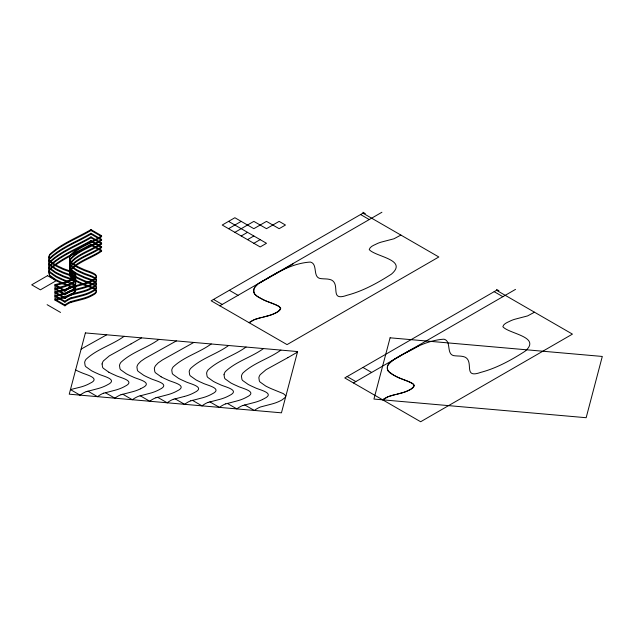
<?xml version="1.0" encoding="UTF-8"?>
<svg xmlns="http://www.w3.org/2000/svg" width="634" height="634" viewBox="0 0 634 634"><rect width="100%" height="100%" fill="white"/><g stroke="black" fill="none" stroke-linecap="round" stroke-linejoin="round"><path stroke-width="0.95" d="M102.082 363.979L102.557 367.165A12.411 7.164 0 0 0 103.263 368.235L108.866 372.229M224.032 374.694L224.507 377.872A12.411 7.164 0 0 0 225.213 378.95L230.816 382.936A81.572 47.09 0 0 0 237.211 385.971C241.245 388.325 258.696 391.424 246.761 397.082A40.441 23.347 0 0 1 245.144 397.938A34.45 19.892 0 0 1 236.815 400.989L225.633 403.921M285.601 397.09L282.17 399.824A36.455 21.049 0 0 1 281.488 400.212A40.568 23.418 0 0 1 279.982 400.997A34.45 19.892 0 0 1 271.661 404.056L260.471 406.98A28.015 16.175 0 0 0 254.321 410.467L244.669 404.896M257.626 284.27L255.066 286.917A18.283 10.556 0 0 0 253.703 290.015C253.029 294.224 257.356 296.601 260.495 298.265A78.957 45.585 0 0 0 262.421 299.248C267.849 302.997 291.347 306.61 274.245 313.545C266.248 317.674 256.318 316.937 249.099 322.706L254.638 319.512L261.969 317.388M258.403 283.652L282.653 269.941M400.886 235.071L393.983 238.78L381.018 242.172A32.794 18.933 0 0 0 377.476 243.464C374.623 245.057 370.216 246.087 369.218 249.566C375.36 256.833 408.304 259.591 391.463 274.118C377.595 282.986 363.02 291.085 346.972 295.293C328.935 301.776 340.918 284.46 331.281 279.935C328.253 278.698 324.957 279.023 321.771 278.706C311.635 278.461 318.585 264.085 310.383 262.056C294.247 263.047 279.293 271.019 265.694 279.325C260.923 282.162 251.508 286.164 254.179 293.201A12.411 7.164 0 0 0 254.892 294.279L257.349 296.411L262.421 299.248A83.165 48.018 0 0 0 266.89 301.301L274.213 304.225M534.494 312.205L527.591 315.914L514.618 319.306A32.794 18.933 0 0 0 511.083 320.598C508.23 322.199 503.824 323.221 502.825 326.7C508.959 333.967 541.904 336.733 525.063 351.252C511.194 360.12 496.628 368.219 480.58 372.427C462.535 378.91 474.517 361.594 464.888 357.069C461.861 355.84 458.556 356.157 455.378 355.84C445.242 355.595 452.185 341.219 443.982 339.19C427.855 340.181 412.9 348.153 399.301 356.459C394.499 359.335 385.147 363.234 387.778 370.343A12.688 7.331 0 0 0 388.499 371.413L394.102 375.399A75.731 43.722 0 0 0 396.028 376.382C401.449 380.131 424.954 383.744 407.852 390.679C399.856 394.808 389.926 394.071 382.706 399.84L388.238 396.646L395.568 394.522M73.045 290.166L75.7 287.884L75.771 286.164M72.601 294.089C82.166 288.319 65.199 285.49 61.371 283.168A77.95 45.006 0 0 1 56.212 280.711L50.141 276.472A12.688 7.331 0 0 1 49.42 275.41L48.897 272.255A17.34 10.009 0 0 1 49.809 269.846C61.458 258.973 77.261 253.18 90.987 245.112L101.606 251.238L101.606 250.327L90.987 244.201C77.261 252.269 61.458 258.062 49.801 268.935A17.34 10.009 0 0 0 48.897 271.336L49.42 274.49A12.688 7.331 0 0 0 50.141 275.56L55.744 279.554A77.538 44.768 0 0 0 61.371 282.257L71.896 286.465M72.601 290.435L71.69 290.958A40.441 23.347 0 0 1 70.073 291.806A34.125 19.702 0 0 1 62.378 294.699L55.015 296.458L64.906 302.164L64.906 301.253L55.015 295.547L62.37 293.78A34.125 19.702 0 0 0 70.073 290.903A40.441 23.347 0 0 0 71.69 290.047C83.902 284.135 65.286 281.155 61.371 278.611A77.538 44.768 0 0 1 55.744 275.901L50.141 271.915A12.688 7.331 0 0 1 49.42 270.845L48.897 267.691A17.34 10.009 0 0 1 49.809 265.281C61.458 254.408 77.261 248.615 90.987 240.548L101.606 246.681L101.606 247.593L90.987 241.459C77.261 249.527 61.458 255.32 49.801 266.193A17.34 10.009 0 0 0 48.897 268.602L49.42 271.756A12.688 7.331 0 0 0 50.141 272.826L55.744 276.812A77.538 44.768 0 0 0 61.371 279.523L75.248 285.585M228.549 228.684L241.197 221.377M234.873 232.337L253.846 221.377L266.494 228.684L279.142 221.377L285.466 225.03L279.142 228.684L266.494 221.377L253.846 228.684L234.873 217.731L222.225 225.03L260.17 246.943L266.494 243.29L228.549 221.377M241.197 235.983L247.522 232.337M247.522 239.636L253.846 235.983M253.846 243.29L260.17 239.636M219.847 305.818L381.914 212.255M353.455 382.952L515.513 289.389M106.694 334.792L81.12 349.12M124.113 336.329C112.123 345.031 96.82 349.096 86.018 359.343A18.283 10.556 0 0 0 84.655 362.45L85.138 365.628A12.411 7.164 0 0 0 85.844 366.706L91.447 370.692A81.572 47.09 0 0 0 97.842 373.727C101.876 376.081 119.327 379.18 107.392 384.838A40.441 23.347 0 0 1 105.775 385.694A34.45 19.892 0 0 1 97.446 388.745L86.264 391.677M131.056 343.89L141.54 337.859M158.96 339.388C146.961 348.09 131.658 352.155 120.864 362.402A18.283 10.556 0 0 0 119.501 365.509L119.977 368.695A12.411 7.164 0 0 0 120.682 369.773L126.285 373.759A81.572 47.09 0 0 0 132.68 376.786C136.714 379.14 154.165 382.239 142.238 387.905A40.441 23.347 0 0 1 140.613 388.753M282.677 269.925L293.162 263.895M176.379 340.918L145.091 358.368L140.843 361.293L138.283 363.932A18.283 10.556 0 0 0 136.92 367.038L137.404 370.224A12.411 7.164 0 0 0 138.109 371.302L143.704 375.288A81.572 47.09 0 0 0 150.107 378.324C154.141 380.669 171.584 383.768 159.657 389.434A40.441 23.347 0 0 1 158.04 390.282A34.45 19.892 0 0 1 149.711 393.342L138.529 396.266A28.015 16.175 0 0 0 132.379 399.753L122.719 394.182M193.798 342.447L162.51 359.898L158.262 362.822L155.702 365.461A18.283 10.556 0 0 0 154.339 368.568L154.823 371.754A12.411 7.164 0 0 0 155.528 372.832L161.131 376.818M211.217 343.977C199.227 352.678 183.923 356.744 173.13 366.991A18.283 10.556 0 0 0 171.766 370.097L172.242 373.283A12.411 7.164 0 0 0 172.947 374.361L178.55 378.347A81.572 47.09 0 0 0 184.946 381.383C188.98 383.728 206.43 386.835 194.503 392.494A40.441 23.347 0 0 1 192.879 393.342A34.45 19.892 0 0 1 184.557 396.401M228.644 345.506C216.646 354.208 201.343 358.273 190.549 368.528A18.283 10.556 0 0 0 189.186 371.627L189.661 374.813A12.411 7.164 0 0 0 190.366 375.891L195.969 379.877A81.572 47.09 0 0 0 202.365 382.912C206.399 385.258 223.85 388.365 211.922 394.023A40.441 23.347 0 0 1 210.298 394.871A34.45 19.892 0 0 1 201.977 397.93L190.786 400.854M246.063 347.036C234.073 355.745 218.762 359.803 207.968 370.058A18.283 10.556 0 0 0 206.605 373.164L207.088 376.342A12.411 7.164 0 0 0 207.786 377.42L213.389 381.406A81.572 47.09 0 0 0 219.792 384.442C223.826 386.795 241.269 389.894 229.342 395.553A40.441 23.347 0 0 1 227.725 396.401A34.45 19.892 0 0 1 219.396 399.46L208.214 402.384M263.482 348.573C251.492 357.275 236.189 361.332 225.387 371.587A18.283 10.556 0 0 0 224.024 374.694M280.902 350.103C268.911 358.804 253.608 362.87 242.814 373.117A18.283 10.556 0 0 0 241.451 376.224L241.926 379.401A12.411 7.164 0 0 0 242.632 380.479L248.235 384.466A81.572 47.09 0 0 0 254.63 387.501C258.664 389.855 276.115 392.953 264.188 398.612A40.441 23.347 0 0 1 262.563 399.468M287.844 357.663L297.449 352.132M101.535 235.761C91.558 242.806 78.568 245.929 70.358 255.24A17.514 10.112 0 0 0 69.526 257.245L69.978 260.804A12.688 7.331 0 0 0 70.699 261.874L76.302 265.86A78.798 45.497 0 0 0 82.689 268.895C86.723 271.241 104.174 274.348 92.247 280.006A40.441 23.347 0 0 1 90.622 280.854A34.45 19.892 0 0 1 82.301 283.913L71.111 286.837M101.535 236.672C91.558 243.718 78.568 246.84 70.358 256.152A17.514 10.112 0 0 0 69.526 258.157L69.978 261.715A12.688 7.331 0 0 0 70.699 262.785L76.302 266.771A78.798 45.497 0 0 0 82.689 269.807C86.723 272.152 104.174 275.259 92.247 280.917A40.441 23.347 0 0 1 90.622 281.765A34.45 19.892 0 0 1 82.301 284.825L71.111 287.749M101.535 239.414C91.558 246.46 78.568 249.582 70.358 258.894A17.514 10.112 0 0 0 69.526 260.891L69.978 264.449A12.688 7.331 0 0 0 70.699 265.519L76.302 269.505A78.798 45.497 0 0 0 82.689 272.549C86.723 274.894 104.174 277.993 92.247 283.66A40.441 23.347 0 0 1 90.622 284.507A34.45 19.892 0 0 1 82.301 287.567L71.111 290.491M101.535 240.326C91.558 247.371 78.568 250.493 70.358 259.805A17.514 10.112 0 0 0 69.526 261.81L69.978 265.369A12.688 7.331 0 0 0 70.699 266.431L76.302 270.425A78.798 45.497 0 0 0 82.689 273.46C86.723 275.806 104.174 278.912 92.247 284.571A40.441 23.347 0 0 1 90.622 285.419A34.45 19.892 0 0 1 82.301 288.478L71.111 291.402M101.535 243.068C91.558 250.113 78.568 253.228 70.358 262.539A17.514 10.112 0 0 0 69.526 264.544L69.978 268.103A12.688 7.331 0 0 0 70.699 269.173L76.302 273.159A78.798 45.497 0 0 0 82.689 276.194C86.723 278.548 104.174 281.647 92.247 287.313A40.441 23.347 0 0 1 90.622 288.161A34.45 19.892 0 0 1 82.301 291.22L71.111 294.144M101.535 243.979C91.558 251.024 78.568 254.139 70.358 263.459A17.514 10.112 0 0 0 69.526 265.456L69.978 269.014A12.688 7.331 0 0 0 70.699 270.084L76.302 274.07A78.798 45.497 0 0 0 82.689 277.113C86.723 279.459 104.174 282.558 92.247 288.224A40.441 23.347 0 0 1 90.622 289.072A34.45 19.892 0 0 1 82.301 292.131L71.111 295.056M101.535 246.713C91.558 253.758 78.568 256.881 70.358 266.193A17.514 10.112 0 0 0 69.526 268.198L69.978 271.756A12.688 7.331 0 0 0 70.699 272.826L76.302 276.812A78.798 45.497 0 0 0 82.689 279.848C86.723 282.193 104.174 285.3 92.247 290.958A40.441 23.347 0 0 1 90.622 291.806A34.45 19.892 0 0 1 82.301 294.865L71.111 297.79M101.535 247.632C91.558 254.678 78.568 257.792 70.358 267.104A17.514 10.112 0 0 0 69.526 269.109L69.978 272.668A12.688 7.331 0 0 0 70.699 273.737L76.302 277.724A78.798 45.497 0 0 0 82.689 280.759C86.723 283.105 104.174 286.211 92.247 291.87A40.441 23.347 0 0 1 90.622 292.726A34.45 19.892 0 0 1 82.301 295.777L71.111 298.709M101.535 250.367C91.558 257.412 78.568 260.534 70.358 269.846A17.514 10.112 0 0 0 69.526 271.851L69.978 275.41A12.688 7.331 0 0 0 70.699 276.472L76.302 280.466A78.798 45.497 0 0 0 82.689 283.501C86.723 285.847 104.174 288.953 92.247 294.612A40.441 23.347 0 0 1 90.622 295.46A34.45 19.892 0 0 1 82.301 298.519L71.111 301.443M101.535 251.278C91.558 258.323 78.568 261.446 70.358 270.758A17.514 10.112 0 0 0 69.526 272.763L69.978 276.321A12.688 7.331 0 0 0 70.699 277.391L76.302 281.377A78.798 45.497 0 0 0 82.689 284.412C86.723 286.758 104.174 289.865 92.247 295.523A40.441 23.347 0 0 1 90.622 296.371A34.45 19.892 0 0 1 82.301 299.43L71.111 302.355M419.343 345.3C409.342 352.33 396.432 355.484 388.166 364.74A17.514 10.112 0 0 0 387.334 366.785C386.352 371.936 392.319 374.464 396.028 376.382A80.637 46.559 0 0 0 400.49 378.435L407.82 381.359M131.024 343.897L109.341 355.856L103.445 360.873A18.283 10.556 0 0 0 102.082 363.979M287.82 357.679L266.129 369.63L260.233 374.646A18.283 10.556 0 0 0 258.87 377.753L259.346 380.939A12.411 7.164 0 0 0 260.051 382.017L265.654 386.003A81.572 47.09 0 0 0 272.049 389.03L283.422 393.659L285.918 395.885M72.149 294.35L71.69 294.612A40.441 23.347 0 0 1 70.073 295.46A34.125 19.702 0 0 1 62.378 298.352L55.015 300.112L55.015 284.595L62.37 282.827A34.125 19.702 0 0 0 70.073 279.951A40.441 23.347 0 0 0 71.69 279.095C83.902 273.183 65.286 270.195 61.371 267.651A77.538 44.768 0 0 1 55.744 264.949L50.141 260.954A12.688 7.331 0 0 1 49.42 259.885L48.897 256.73A17.34 10.009 0 0 1 49.809 254.329C61.458 243.448 77.261 237.663 90.987 229.595L101.606 235.721L101.606 236.633L90.987 230.507C77.261 238.574 61.458 244.367 49.801 255.24A17.34 10.009 0 0 0 48.897 257.65L49.42 260.804A12.688 7.331 0 0 0 50.141 261.874L55.744 265.86A77.538 44.768 0 0 0 61.371 268.562C65.286 271.114 83.902 274.094 71.69 280.006A40.441 23.347 0 0 1 70.073 280.854A34.125 19.702 0 0 1 62.378 283.747L55.015 285.506L64.906 291.212L64.906 290.301L55.015 284.595M90.987 233.241C77.261 241.316 61.458 247.102 49.801 257.983A17.34 10.009 0 0 0 48.897 260.384L49.42 263.538A12.688 7.331 0 0 0 50.141 264.608L55.744 268.594A77.538 44.768 0 0 0 61.371 271.304C65.286 273.848 83.902 276.836 71.69 282.748A40.441 23.347 0 0 1 70.073 283.596A34.125 19.702 0 0 1 62.378 286.481L55.015 288.24L64.906 293.954L64.906 294.865L55.015 289.152L62.37 287.392A34.125 19.702 0 0 0 70.073 284.507A40.441 23.347 0 0 0 71.69 283.66C83.902 277.747 65.286 274.76 61.371 272.216A77.538 44.768 0 0 1 55.744 269.513L50.141 265.519A12.688 7.331 0 0 1 49.42 264.449L48.897 261.295A17.34 10.009 0 0 1 49.809 258.894C61.458 248.013 77.261 242.228 90.987 234.16L101.606 240.286L101.606 239.375L90.987 233.241L90.987 234.16M90.987 236.894C77.261 244.97 61.458 250.755 49.801 261.628A17.34 10.009 0 0 0 48.897 264.037L49.42 267.191A12.688 7.331 0 0 0 50.141 268.261L55.744 272.248A77.538 44.768 0 0 0 61.371 274.958C65.286 277.502 83.902 280.49 71.69 286.394A40.441 23.347 0 0 1 70.073 287.25A34.125 19.702 0 0 1 62.378 290.134L55.015 291.894L64.906 297.6L64.906 298.511L55.015 292.805L62.37 291.046A34.125 19.702 0 0 0 70.073 288.161A40.441 23.347 0 0 0 71.69 287.305C83.902 281.401 65.286 278.413 61.371 275.869A77.538 44.768 0 0 1 55.744 273.159L50.141 269.173A12.688 7.331 0 0 1 49.42 268.103L48.897 264.949A17.34 10.009 0 0 1 49.809 262.547C61.458 251.666 77.261 245.881 90.987 237.805L101.606 243.939L101.606 243.028L90.987 236.894L90.987 237.805M103.683 393.207L114.865 390.275A34.45 19.892 0 0 0 123.21 387.231A40.441 23.347 0 0 0 124.819 386.368C136.746 380.709 119.295 377.602 115.261 375.265A81.572 47.09 0 0 1 108.858 372.229M121.102 394.736L132.284 391.804A34.45 19.892 0 0 0 140.629 388.761M155.948 397.795L167.13 394.863A34.45 19.892 0 0 0 175.475 391.82A40.441 23.347 0 0 0 177.076 390.964C189.011 385.306 171.56 382.199 167.527 379.853A81.572 47.09 0 0 1 161.123 376.818M173.367 399.325L184.549 396.393M243.052 405.451L254.234 402.519A34.45 19.892 0 0 0 262.579 399.475M62.37 297.433L55.015 299.2L64.906 304.906L64.906 305.818L55.015 300.112M263.498 317.04C269.45 315.272 277.597 314.012 280.767 308.211L279.245 306.484L274.831 304.455M397.098 394.174C403.05 392.414 411.204 391.146 414.374 385.353L412.853 383.618L408.431 381.589M73.029 286.972C78.109 288.185 75.129 292.749 71.69 293.701A40.441 23.347 0 0 1 70.073 294.548A34.125 19.702 0 0 1 62.378 297.441M362.941 212.255L365.311 213.618M496.541 289.389L498.918 290.752M360.572 214.53L369.265 219.554M494.171 291.672L502.865 296.688M229.342 290.301L238.035 295.317M362.941 367.435L371.635 372.451M213.523 299.43L222.225 304.447M347.131 376.564L355.825 381.581M227.249 403.367L236.847 408.906A28.015 16.175 0 0 1 242.973 405.388M47.114 304.677L60.547 312.435M209.822 401.837L219.419 407.377M192.403 400.308L202 405.847M174.984 398.778L184.581 404.318M157.565 397.249L167.162 402.788M140.138 395.711L149.735 401.259A28.015 16.175 0 0 1 155.869 397.732M105.299 392.652L114.897 398.192A28.015 16.175 0 0 1 121.023 394.673M87.88 391.123L97.477 396.662M80.05 395.133L70.453 389.593L80.027 387.216A34.45 19.892 0 0 0 88.364 384.172A40.441 23.347 0 0 0 89.973 383.308C100.996 378.355 86.898 374.924 82.452 373.046A89.228 51.512 0 0 1 75.612 369.987M90.987 229.595L90.987 230.507M90.987 240.548L90.987 241.459M90.987 244.201L90.987 245.112M80.114 395.156A28.015 16.175 0 0 1 86.184 391.614M97.533 396.686A28.015 16.175 0 0 1 103.604 393.143M167.218 402.812A28.015 16.175 0 0 1 173.288 399.262M184.637 404.341A28.015 16.175 0 0 1 190.707 400.799M202.064 405.871A28.015 16.175 0 0 1 208.134 402.328M219.483 407.4A28.015 16.175 0 0 1 225.553 403.858M64.961 291.236A28.015 16.175 0 0 1 71.032 287.693M64.961 290.324A28.015 16.175 0 0 1 71.032 286.774M64.961 294.889A28.015 16.175 0 0 1 71.032 291.339M64.961 293.978A28.015 16.175 0 0 1 71.032 290.427M64.961 298.543A28.015 16.175 0 0 1 71.032 294.992M64.961 297.623A28.015 16.175 0 0 1 71.032 294.081M64.961 302.188A28.015 16.175 0 0 1 71.032 298.646M64.961 301.277A28.015 16.175 0 0 1 71.032 297.734M64.961 305.842A28.015 16.175 0 0 1 71.032 302.299M64.961 304.93A28.015 16.175 0 0 1 71.032 301.38M85.384 332.921L69.241 394.182L281.456 412.829L297.6 351.569L85.384 332.921M390.084 337.811L373.941 399.071L586.157 417.711L602.3 356.451L390.084 337.811M47.518 275.687L31.7 284.825L40.394 289.841L56.212 280.711L47.518 275.687M362.941 213.167L211.154 300.793L287.051 344.611L438.831 256.984L362.941 213.167M496.541 290.301L344.761 377.935L420.651 421.745L572.439 334.118L496.541 290.301"/></g></svg>
